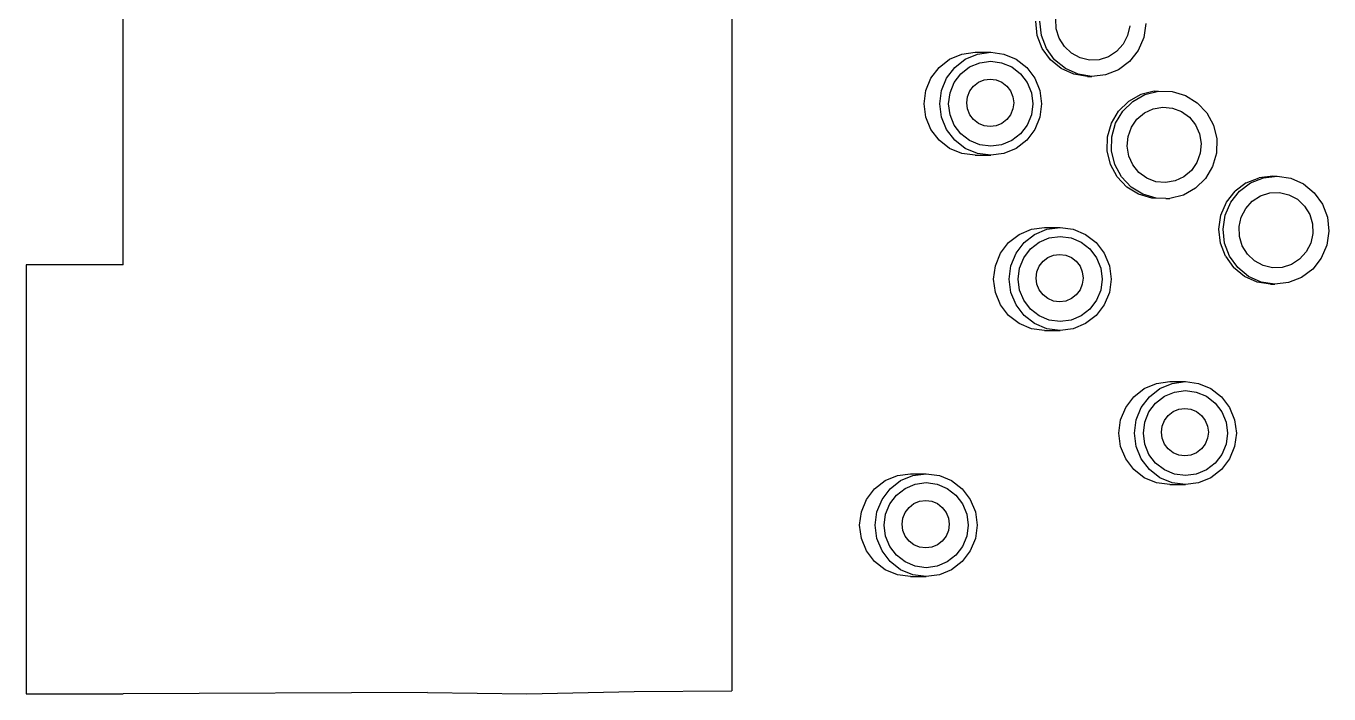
# Model space of a CAD drawing. Extents: x 2733443 to 3206532, y -1516114 to -1264405.
# Drawn here: x 2991319.7 to 2991535.7, y -1490455.5 to -1490344.7 of the extents above; entities that cross this region are included whole.
import ezdxf

# ---------------------------------------------------------------- set-up
doc = ezdxf.new("R2010")
doc.units = 0
doc.header["$MEASUREMENT"] = 0
doc.linetypes.add('1', pattern=[0, 0, 0])
doc.layers.get('0').update_dxf_attribs({"color": 250, "linetype": '1'})
doc.layers.add('furniture', color=33, linetype='Continuous')

# ---------------------------------------------------------------- blocks, each defined once
blk = doc.blocks.new('EQUIPMENT')
at = {"layer": 'furniture'}
for p, q in [((-40257.43, 11779.09), (-40257.43, 11963.36)), ((-40156.49, 11963.86), (-40156.49, 11708.42)), ((-40105.85, 11817.18), (-40106.1, 11819.51)), ((-40105.15, 11817.18), (-40105.4, 11819.51)), ((-40102.68, 11818.27), (-40102.74, 11819.9)), ((-40105.02, 11815.01), (-40105.85, 11817.18)), ((-40104.31, 11815.01), (-40105.15, 11817.18)), ((-40102.2, 11816.7), (-40102.68, 11818.27)), ((-40090.86, 11817.15), (-40091.6, 11815.7)), ((-40090.5, 11818.74), (-40090.86, 11817.15)), ((-40087.84, 11819.14), (-40088.19, 11816.83)), ((-40103.66, 11813.12), (-40105.02, 11815.01)), ((-40102.96, 11813.12), (-40104.31, 11815.01)), ((-40101.35, 11815.32), (-40102.2, 11816.7)), ((-40100.17, 11814.21), (-40101.35, 11815.32)), ((-40091.6, 11815.7), (-40092.69, 11814.5)), ((-40088.19, 11816.83), (-40089.11, 11814.69)), ((-40122.12, 11811.87), (-40120.37, 11813.22)), ((-40120.37, 11813.22), (-40118.33, 11814.08)), ((-40119.53, 11811.87), (-40117.78, 11813.22)), ((-40118.33, 11814.08), (-40116.15, 11814.37)), ((-40117.78, 11813.22), (-40115.75, 11814.08)), ((-40116.15, 11814.37), (-40113.56, 11814.37)), ((-40115.75, 11814.08), (-40113.56, 11814.37)), ((-40115.36, 11812.64), (-40113.56, 11812.88)), ((-40113.56, 11814.37), (-40111.37, 11814.08)), ((-40113.56, 11812.88), (-40111.75, 11812.64)), ((-40111.37, 11814.08), (-40109.33, 11813.22)), ((-40109.33, 11813.22), (-40107.58, 11811.87)), ((-40101.87, 11811.66), (-40103.66, 11813.12)), ((-40101.17, 11811.66), (-40102.96, 11813.12)), ((-40098.75, 11813.44), (-40100.17, 11814.21)), ((-40097.19, 11813.08), (-40098.75, 11813.44)), ((-40095.59, 11813.14), (-40097.19, 11813.08)), ((-40094.05, 11813.63), (-40095.59, 11813.14)), ((-40092.69, 11814.5), (-40094.05, 11813.63)), ((-40090.54, 11812.86), (-40092.39, 11811.48)), ((-40089.11, 11814.69), (-40090.54, 11812.86)), ((-40123.46, 11810.1), (-40122.12, 11811.87)), ((-40120.88, 11810.1), (-40119.53, 11811.87)), ((-40119.6, 11809.35), (-40118.49, 11810.81)), ((-40118.49, 11810.81), (-40117.05, 11811.93)), ((-40117.05, 11811.93), (-40115.36, 11812.64)), ((-40111.75, 11812.64), (-40110.07, 11811.93)), ((-40110.07, 11811.93), (-40108.62, 11810.81)), ((-40108.62, 11810.81), (-40107.52, 11809.35)), ((-40107.58, 11811.87), (-40106.24, 11810.1)), ((-40099.77, 11810.72), (-40101.87, 11811.66)), ((-40099.07, 11810.72), (-40101.17, 11811.66)), ((-40097.5, 11810.37), (-40099.77, 11810.72)), ((-40096.8, 11810.37), (-40099.07, 11810.72)), ((-40094.52, 11810.63), (-40096.8, 11810.37)), ((-40092.39, 11811.48), (-40094.52, 11810.63)), ((-40124.31, 11808.04), (-40123.46, 11810.1)), ((-40121.72, 11808.04), (-40120.88, 11810.1)), ((-40120.3, 11807.65), (-40119.6, 11809.35)), ((-40117.02, 11807.95), (-40116.4, 11808.76)), ((-40116.4, 11808.76), (-40115.59, 11809.39)), ((-40115.59, 11809.39), (-40114.65, 11809.78)), ((-40114.65, 11809.78), (-40113.64, 11809.92)), ((-40113.64, 11809.92), (-40112.63, 11809.78)), ((-40112.63, 11809.78), (-40111.69, 11809.39)), ((-40111.69, 11809.39), (-40110.89, 11808.76)), ((-40110.89, 11808.76), (-40110.27, 11807.95)), ((-40107.52, 11809.35), (-40106.82, 11807.65)), ((-40106.24, 11810.1), (-40105.4, 11808.04)), ((-40097.5, 11810.37), (-40096.8, 11810.37)), ((-40124.6, 11805.83), (-40124.31, 11808.04)), ((-40122.01, 11805.83), (-40121.72, 11808.04)), ((-40120.53, 11805.83), (-40120.3, 11807.65)), ((-40117.54, 11805.98), (-40117.41, 11807)), ((-40117.41, 11807), (-40117.02, 11807.95)), ((-40110.27, 11807.95), (-40109.88, 11807)), ((-40109.88, 11807), (-40109.75, 11805.98)), ((-40106.82, 11807.65), (-40106.58, 11805.83)), ((-40105.4, 11808.04), (-40105.11, 11805.83)), ((-40088.69, 11807.35), (-40090.7, 11806.23)), ((-40090, 11806.23), (-40087.99, 11807.35)), ((-40086.47, 11807.91), (-40088.69, 11807.35)), ((-40087.99, 11807.35), (-40085.76, 11807.91)), ((-40086.47, 11807.91), (-40085.76, 11807.91)), ((-40085.76, 11807.91), (-40083.47, 11807.86)), ((-40083.47, 11807.86), (-40081.27, 11807.21)), ((-40081.27, 11807.21), (-40079.31, 11806)), ((-40124.31, 11803.61), (-40124.6, 11805.83)), ((-40121.72, 11803.61), (-40122.01, 11805.83)), ((-40120.3, 11804), (-40120.53, 11805.83)), ((-40117.41, 11804.96), (-40117.54, 11805.98)), ((-40117.02, 11804.01), (-40117.41, 11804.96)), ((-40109.88, 11804.96), (-40110.27, 11804.01)), ((-40109.75, 11805.98), (-40109.88, 11804.96)), ((-40106.58, 11805.83), (-40106.82, 11804)), ((-40105.11, 11805.83), (-40105.4, 11803.61)), ((-40093.54, 11802.61), (-40092.35, 11804.61)), ((-40092.84, 11802.61), (-40091.65, 11804.61)), ((-40090.7, 11806.23), (-40092.35, 11804.61)), ((-40091.65, 11804.61), (-40090, 11806.23)), ((-40089.31, 11803.27), (-40088.07, 11804.32)), ((-40088.07, 11804.32), (-40086.61, 11805)), ((-40086.61, 11805), (-40085.03, 11805.28)), ((-40085.03, 11805.28), (-40083.43, 11805.12)), ((-40083.43, 11805.12), (-40081.93, 11804.56)), ((-40081.93, 11804.56), (-40080.62, 11803.61)), ((-40079.31, 11806), (-40077.72, 11804.32)), ((-40077.72, 11804.32), (-40076.62, 11802.27)), ((-40123.46, 11801.55), (-40124.31, 11803.61)), ((-40120.88, 11801.55), (-40121.72, 11803.61)), ((-40119.6, 11802.3), (-40120.3, 11804)), ((-40118.49, 11800.84), (-40119.6, 11802.3)), ((-40116.4, 11803.2), (-40117.02, 11804.01)), ((-40115.59, 11802.57), (-40116.4, 11803.2)), ((-40114.65, 11802.18), (-40115.59, 11802.57)), ((-40113.64, 11802.04), (-40114.65, 11802.18)), ((-40112.63, 11802.18), (-40113.64, 11802.04)), ((-40111.69, 11802.57), (-40112.63, 11802.18)), ((-40110.89, 11803.2), (-40111.69, 11802.57)), ((-40110.27, 11804.01), (-40110.89, 11803.2)), ((-40107.52, 11802.3), (-40108.62, 11800.84)), ((-40106.82, 11804), (-40107.52, 11802.3)), ((-40105.4, 11803.61), (-40106.24, 11801.55)), ((-40094.18, 11800.36), (-40093.54, 11802.61)), ((-40093.48, 11800.36), (-40092.84, 11802.61)), ((-40090.23, 11801.94), (-40089.31, 11803.27)), ((-40080.62, 11803.61), (-40079.6, 11802.35)), ((-40079.6, 11802.35), (-40078.93, 11800.86)), ((-40076.62, 11802.27), (-40076.07, 11800)), ((-40122.12, 11799.79), (-40123.46, 11801.55)), ((-40119.53, 11799.79), (-40120.88, 11801.55)), ((-40117.05, 11799.72), (-40118.49, 11800.84)), ((-40108.62, 11800.84), (-40110.07, 11799.72)), ((-40106.24, 11801.55), (-40107.58, 11799.79)), ((-40094.23, 11798.03), (-40094.18, 11800.36)), ((-40093.53, 11798.03), (-40093.48, 11800.36)), ((-40090.94, 11798.77), (-40090.79, 11800.4)), ((-40090.79, 11800.4), (-40090.23, 11801.94)), ((-40078.93, 11800.86), (-40078.66, 11799.25)), ((-40076.07, 11800), (-40076.12, 11797.66)), ((-40120.37, 11798.43), (-40122.12, 11799.79)), ((-40118.33, 11797.57), (-40120.37, 11798.43)), ((-40117.78, 11798.43), (-40119.53, 11799.79)), ((-40115.75, 11797.57), (-40117.78, 11798.43)), ((-40115.36, 11799.01), (-40117.05, 11799.72)), ((-40113.56, 11798.77), (-40115.36, 11799.01)), ((-40111.75, 11799.01), (-40113.56, 11798.77)), ((-40110.07, 11799.72), (-40111.75, 11799.01)), ((-40109.33, 11798.43), (-40111.37, 11797.57)), ((-40107.58, 11799.79), (-40109.33, 11798.43)), ((-40093.68, 11795.76), (-40094.23, 11798.03)), ((-40092.98, 11795.76), (-40093.53, 11798.03)), ((-40090.67, 11797.16), (-40090.94, 11798.77)), ((-40078.66, 11799.25), (-40078.8, 11797.62)), ((-40116.15, 11797.28), (-40118.33, 11797.57)), ((-40116.15, 11797.28), (-40113.56, 11797.28)), ((-40113.56, 11797.28), (-40115.75, 11797.57)), ((-40111.37, 11797.57), (-40113.56, 11797.28)), ((-40092.58, 11793.71), (-40093.68, 11795.76)), ((-40091.87, 11793.71), (-40092.98, 11795.76)), ((-40090, 11795.67), (-40090.67, 11797.16)), ((-40088.97, 11794.41), (-40090, 11795.67)), ((-40079.36, 11796.09), (-40080.29, 11794.75)), ((-40078.8, 11797.62), (-40079.36, 11796.09)), ((-40076.12, 11797.66), (-40076.76, 11795.42)), ((-40090.99, 11792.02), (-40092.58, 11793.71)), ((-40090.29, 11792.02), (-40091.87, 11793.71)), ((-40087.67, 11793.47), (-40088.97, 11794.41)), ((-40086.16, 11792.9), (-40087.67, 11793.47)), ((-40081.52, 11793.71), (-40082.98, 11793.02)), ((-40080.29, 11794.75), (-40081.52, 11793.71)), ((-40077.94, 11793.42), (-40079.6, 11791.8)), ((-40076.76, 11795.42), (-40077.94, 11793.42)), ((-40071.19, 11792.71), (-40069.05, 11793.56)), ((-40070.49, 11792.71), (-40068.35, 11793.56)), ((-40066.77, 11793.81), (-40069.05, 11793.56)), ((-40068.35, 11793.56), (-40066.07, 11793.81)), ((-40066.77, 11793.81), (-40066.07, 11793.81)), ((-40066.07, 11793.81), (-40063.81, 11793.46)), ((-40063.81, 11793.46), (-40061.71, 11792.52)), ((-40089.03, 11790.81), (-40090.99, 11792.02)), ((-40088.32, 11790.81), (-40090.29, 11792.02)), ((-40084.56, 11792.75), (-40086.16, 11792.9)), ((-40082.98, 11793.02), (-40084.56, 11792.75)), ((-40079.6, 11791.8), (-40081.61, 11790.67)), ((-40074.47, 11789.5), (-40073.04, 11791.32)), ((-40073.77, 11789.5), (-40072.33, 11791.32)), ((-40071.19, 11792.71), (-40073.04, 11791.32)), ((-40072.33, 11791.32), (-40070.49, 11792.71)), ((-40061.71, 11792.52), (-40059.92, 11791.06)), ((-40086.83, 11790.16), (-40089.03, 11790.81)), ((-40086.12, 11790.16), (-40088.32, 11790.81)), ((-40086.12, 11790.16), (-40086.83, 11790.16)), ((-40084.53, 11790.11), (-40086.12, 11790.16)), ((-40084.53, 11790.11), (-40083.83, 11790.11)), ((-40081.61, 11790.67), (-40083.83, 11790.11)), ((-40075.39, 11787.36), (-40074.47, 11789.5)), ((-40074.69, 11787.36), (-40073.77, 11789.5)), ((-40071.27, 11788.48), (-40070.18, 11789.68)), ((-40070.18, 11789.68), (-40068.82, 11790.56)), ((-40068.82, 11790.56), (-40067.29, 11791.04)), ((-40067.29, 11791.04), (-40065.68, 11791.1)), ((-40065.68, 11791.1), (-40064.12, 11790.74)), ((-40064.12, 11790.74), (-40062.7, 11789.98)), ((-40062.7, 11789.98), (-40061.52, 11788.86)), ((-40059.92, 11791.06), (-40058.56, 11789.18)), ((-40058.56, 11789.18), (-40057.73, 11787)), ((-40075.73, 11785.05), (-40075.39, 11787.36)), ((-40075.03, 11785.05), (-40074.69, 11787.36)), ((-40072.37, 11785.44), (-40072.02, 11787.04)), ((-40072.02, 11787.04), (-40071.27, 11788.48)), ((-40061.52, 11788.86), (-40060.67, 11787.48)), ((-40060.67, 11787.48), (-40060.19, 11785.92)), ((-40057.73, 11787), (-40057.47, 11784.68)), ((-40108.86, 11784.15), (-40106.82, 11785)), ((-40106.82, 11785), (-40104.63, 11785.29)), ((-40106.27, 11784.15), (-40104.23, 11785)), ((-40104.63, 11785.29), (-40102.04, 11785.29)), ((-40104.23, 11785), (-40102.04, 11785.29)), ((-40102.04, 11785.29), (-40099.86, 11785)), ((-40099.86, 11785), (-40097.82, 11784.15)), ((-40075.48, 11782.72), (-40075.73, 11785.05)), ((-40074.78, 11782.72), (-40075.03, 11785.05)), ((-40072.31, 11783.81), (-40072.37, 11785.44)), ((-40060.19, 11785.92), (-40060.13, 11784.28)), ((-40111.95, 11781.02), (-40110.61, 11782.79)), ((-40110.61, 11782.79), (-40108.86, 11784.15)), ((-40109.36, 11781.02), (-40108.02, 11782.79)), ((-40108.02, 11782.79), (-40106.27, 11784.15)), ((-40106.98, 11781.74), (-40105.53, 11782.86)), ((-40105.53, 11782.86), (-40103.85, 11783.56)), ((-40103.85, 11783.56), (-40102.04, 11783.81)), ((-40102.04, 11783.81), (-40100.24, 11783.56)), ((-40100.24, 11783.56), (-40098.56, 11782.86)), ((-40098.56, 11782.86), (-40097.11, 11781.74)), ((-40097.82, 11784.15), (-40096.07, 11782.79)), ((-40096.07, 11782.79), (-40094.73, 11781.02)), ((-40074.65, 11780.54), (-40075.48, 11782.72)), ((-40073.95, 11780.54), (-40074.78, 11782.72)), ((-40071.84, 11782.24), (-40072.31, 11783.81)), ((-40060.49, 11782.69), (-40061.24, 11781.24)), ((-40060.13, 11784.28), (-40060.49, 11782.69)), ((-40057.47, 11784.68), (-40057.82, 11782.37)), ((-40112.79, 11778.96), (-40111.95, 11781.02)), ((-40110.21, 11778.96), (-40109.36, 11781.02)), ((-40108.09, 11780.28), (-40106.98, 11781.74)), ((-40104.08, 11780.32), (-40103.14, 11780.71)), ((-40103.14, 11780.71), (-40102.13, 11780.85)), ((-40102.13, 11780.85), (-40101.12, 11780.71)), ((-40101.12, 11780.71), (-40100.18, 11780.32)), ((-40097.11, 11781.74), (-40096, 11780.28)), ((-40094.73, 11781.02), (-40093.88, 11778.96)), ((-40074.65, 11780.54), (-40073.29, 11778.66)), ((-40072.59, 11778.66), (-40073.95, 11780.54)), ((-40070.98, 11780.86), (-40071.84, 11782.24)), ((-40069.81, 11779.75), (-40070.98, 11780.86)), ((-40061.24, 11781.24), (-40062.33, 11780.04)), ((-40057.82, 11782.37), (-40058.74, 11780.22)), ((-40257.43, 11779.09), (-40273.51, 11779.09)), ((-40273.51, 11779.09), (-40273.51, 11707.92)), ((-40113.08, 11776.75), (-40112.79, 11778.96)), ((-40110.49, 11776.75), (-40110.21, 11778.96)), ((-40109.02, 11776.75), (-40108.78, 11778.58)), ((-40108.78, 11778.58), (-40108.09, 11780.28)), ((-40105.89, 11777.93), (-40105.5, 11778.88)), ((-40105.5, 11778.88), (-40104.88, 11779.69)), ((-40104.88, 11779.69), (-40104.08, 11780.32)), ((-40100.18, 11780.32), (-40099.37, 11779.69)), ((-40099.37, 11779.69), (-40098.75, 11778.88)), ((-40098.75, 11778.88), (-40098.37, 11777.93)), ((-40096, 11780.28), (-40095.3, 11778.58)), ((-40095.3, 11778.58), (-40095.07, 11776.75)), ((-40093.88, 11778.96), (-40093.59, 11776.75)), ((-40071.5, 11777.2), (-40073.29, 11778.66)), ((-40070.8, 11777.2), (-40072.59, 11778.66)), ((-40068.39, 11778.98), (-40069.81, 11779.75)), ((-40066.82, 11778.62), (-40068.39, 11778.98)), ((-40065.22, 11778.68), (-40066.82, 11778.62)), ((-40063.69, 11779.17), (-40065.22, 11778.68)), ((-40062.33, 11780.04), (-40063.69, 11779.17)), ((-40060.17, 11778.4), (-40062.02, 11777.02)), ((-40058.74, 11780.22), (-40060.17, 11778.4)), ((-40112.79, 11774.54), (-40113.08, 11776.75)), ((-40110.21, 11774.54), (-40110.49, 11776.75)), ((-40108.78, 11774.93), (-40109.02, 11776.75)), ((-40106.02, 11776.91), (-40105.89, 11777.93)), ((-40105.89, 11775.89), (-40106.02, 11776.91)), ((-40098.37, 11777.93), (-40098.23, 11776.91)), ((-40098.23, 11776.91), (-40098.37, 11775.89)), ((-40095.07, 11776.75), (-40095.3, 11774.93)), ((-40093.59, 11776.75), (-40093.88, 11774.54)), ((-40069.4, 11776.26), (-40071.5, 11777.2)), ((-40068.7, 11776.26), (-40070.8, 11777.2)), ((-40067.14, 11775.91), (-40069.4, 11776.26)), ((-40066.43, 11775.91), (-40068.7, 11776.26)), ((-40064.16, 11776.17), (-40066.43, 11775.91)), ((-40062.02, 11777.02), (-40064.16, 11776.17)), ((-40111.95, 11772.48), (-40112.79, 11774.54)), ((-40109.36, 11772.48), (-40110.21, 11774.54)), ((-40108.09, 11773.23), (-40108.78, 11774.93)), ((-40105.5, 11774.94), (-40105.89, 11775.89)), ((-40104.88, 11774.12), (-40105.5, 11774.94)), ((-40104.08, 11773.5), (-40104.88, 11774.12)), ((-40099.37, 11774.12), (-40100.18, 11773.5)), ((-40098.75, 11774.94), (-40099.37, 11774.12)), ((-40098.37, 11775.89), (-40098.75, 11774.94)), ((-40095.3, 11774.93), (-40096, 11773.23)), ((-40093.88, 11774.54), (-40094.73, 11772.48)), ((-40067.14, 11775.91), (-40066.43, 11775.91)), ((-40110.61, 11770.71), (-40111.95, 11772.48)), ((-40108.02, 11770.71), (-40109.36, 11772.48)), ((-40106.98, 11771.77), (-40108.09, 11773.23)), ((-40105.53, 11770.65), (-40106.98, 11771.77)), ((-40103.14, 11773.1), (-40104.08, 11773.5)), ((-40102.13, 11772.97), (-40103.14, 11773.1)), ((-40101.12, 11773.1), (-40102.13, 11772.97)), ((-40100.18, 11773.5), (-40101.12, 11773.1)), ((-40097.11, 11771.77), (-40098.56, 11770.65)), ((-40096, 11773.23), (-40097.11, 11771.77)), ((-40094.73, 11772.48), (-40096.07, 11770.71)), ((-40108.86, 11769.36), (-40110.61, 11770.71)), ((-40106.27, 11769.36), (-40108.02, 11770.71)), ((-40103.85, 11769.94), (-40105.53, 11770.65)), ((-40102.04, 11769.7), (-40103.85, 11769.94)), ((-40100.24, 11769.94), (-40102.04, 11769.7)), ((-40098.56, 11770.65), (-40100.24, 11769.94)), ((-40096.07, 11770.71), (-40097.82, 11769.36)), ((-40106.82, 11768.5), (-40108.86, 11769.36)), ((-40104.63, 11768.21), (-40106.82, 11768.5)), ((-40104.23, 11768.5), (-40106.27, 11769.36)), ((-40104.63, 11768.21), (-40102.04, 11768.21)), ((-40102.04, 11768.21), (-40104.23, 11768.5)), ((-40099.86, 11768.5), (-40102.04, 11768.21)), ((-40097.82, 11769.36), (-40099.86, 11768.5)), ((-40088.09, 11758.59), (-40086.05, 11759.44)), ((-40086.05, 11759.44), (-40083.86, 11759.73)), ((-40085.5, 11758.59), (-40083.46, 11759.44)), ((-40083.86, 11759.73), (-40081.27, 11759.73)), ((-40083.46, 11759.44), (-40081.27, 11759.73)), ((-40081.27, 11759.73), (-40079.09, 11759.44)), ((-40079.09, 11759.44), (-40077.05, 11758.59)), ((-40091.18, 11755.46), (-40089.84, 11757.23)), ((-40089.84, 11757.23), (-40088.09, 11758.59)), ((-40088.59, 11755.46), (-40087.25, 11757.23)), ((-40087.25, 11757.23), (-40085.5, 11758.59)), ((-40086.21, 11756.18), (-40084.76, 11757.3)), ((-40084.76, 11757.3), (-40083.08, 11758)), ((-40083.08, 11758), (-40081.27, 11758.24)), ((-40081.27, 11758.24), (-40079.47, 11758)), ((-40079.47, 11758), (-40077.79, 11757.3)), ((-40077.79, 11757.3), (-40076.34, 11756.18)), ((-40077.05, 11758.59), (-40075.3, 11757.23)), ((-40075.3, 11757.23), (-40073.96, 11755.46)), ((-40092.03, 11753.4), (-40091.18, 11755.46)), ((-40089.44, 11753.4), (-40088.59, 11755.46)), ((-40088.01, 11753.02), (-40087.32, 11754.72)), ((-40087.32, 11754.72), (-40086.21, 11756.18)), ((-40084.11, 11754.13), (-40083.31, 11754.76)), ((-40083.31, 11754.76), (-40082.37, 11755.15)), ((-40082.37, 11755.15), (-40081.36, 11755.28)), ((-40081.36, 11755.28), (-40080.35, 11755.15)), ((-40080.35, 11755.15), (-40079.41, 11754.76)), ((-40079.41, 11754.76), (-40078.6, 11754.13)), ((-40076.34, 11756.18), (-40075.23, 11754.72)), ((-40075.23, 11754.72), (-40074.54, 11753.02)), ((-40073.96, 11755.46), (-40073.11, 11753.4)), ((-40092.31, 11751.19), (-40092.03, 11753.4)), ((-40089.72, 11751.19), (-40089.44, 11753.4)), ((-40088.25, 11751.19), (-40088.01, 11753.02)), ((-40085.25, 11751.35), (-40085.12, 11752.37)), ((-40085.12, 11752.37), (-40084.73, 11753.31)), ((-40084.73, 11753.31), (-40084.11, 11754.13)), ((-40078.6, 11754.13), (-40077.99, 11753.31)), ((-40077.99, 11753.31), (-40077.6, 11752.37)), ((-40077.6, 11752.37), (-40077.46, 11751.35)), ((-40074.54, 11753.02), (-40074.3, 11751.19)), ((-40073.11, 11753.4), (-40072.82, 11751.19)), ((-40092.03, 11748.98), (-40092.31, 11751.19)), ((-40089.44, 11748.98), (-40089.72, 11751.19)), ((-40088.01, 11749.37), (-40088.25, 11751.19)), ((-40085.12, 11750.33), (-40085.25, 11751.35)), ((-40084.73, 11749.38), (-40085.12, 11750.33)), ((-40077.6, 11750.33), (-40077.99, 11749.38)), ((-40077.46, 11751.35), (-40077.6, 11750.33)), ((-40074.3, 11751.19), (-40074.54, 11749.37)), ((-40072.82, 11751.19), (-40073.11, 11748.98)), ((-40091.18, 11746.92), (-40092.03, 11748.98)), ((-40088.59, 11746.92), (-40089.44, 11748.98)), ((-40087.32, 11747.67), (-40088.01, 11749.37)), ((-40084.11, 11748.56), (-40084.73, 11749.38)), ((-40083.31, 11747.94), (-40084.11, 11748.56)), ((-40078.6, 11748.56), (-40079.41, 11747.94)), ((-40077.99, 11749.38), (-40078.6, 11748.56)), ((-40074.54, 11749.37), (-40075.23, 11747.67)), ((-40073.11, 11748.98), (-40073.96, 11746.92)), ((-40089.84, 11745.15), (-40091.18, 11746.92)), ((-40087.25, 11745.15), (-40088.59, 11746.92)), ((-40086.21, 11746.2), (-40087.32, 11747.67)), ((-40084.76, 11745.08), (-40086.21, 11746.2)), ((-40082.37, 11747.54), (-40083.31, 11747.94)), ((-40081.36, 11747.41), (-40082.37, 11747.54)), ((-40080.35, 11747.54), (-40081.36, 11747.41)), ((-40079.41, 11747.94), (-40080.35, 11747.54)), ((-40076.34, 11746.2), (-40077.79, 11745.08)), ((-40075.23, 11747.67), (-40076.34, 11746.2)), ((-40073.96, 11746.92), (-40075.3, 11745.15)), ((-40131.07, 11743.32), (-40129.04, 11744.17)), ((-40129.04, 11744.17), (-40126.85, 11744.46)), ((-40128.49, 11743.32), (-40126.45, 11744.17)), ((-40126.85, 11744.46), (-40124.26, 11744.46)), ((-40126.45, 11744.17), (-40124.26, 11744.46)), ((-40124.26, 11744.46), (-40122.07, 11744.17)), ((-40122.07, 11744.17), (-40120.04, 11743.32)), ((-40088.09, 11743.79), (-40089.84, 11745.15)), ((-40086.05, 11742.94), (-40088.09, 11743.79)), ((-40085.5, 11743.79), (-40087.25, 11745.15)), ((-40083.46, 11742.94), (-40085.5, 11743.79)), ((-40083.08, 11744.38), (-40084.76, 11745.08)), ((-40081.27, 11744.14), (-40083.08, 11744.38)), ((-40079.47, 11744.38), (-40081.27, 11744.14)), ((-40077.79, 11745.08), (-40079.47, 11744.38)), ((-40077.05, 11743.79), (-40079.09, 11742.94)), ((-40075.3, 11745.15), (-40077.05, 11743.79)), ((-40134.17, 11740.19), (-40132.82, 11741.96)), ((-40132.82, 11741.96), (-40131.07, 11743.32)), ((-40131.58, 11740.19), (-40130.24, 11741.96)), ((-40130.24, 11741.96), (-40128.49, 11743.32)), ((-40129.19, 11740.91), (-40127.75, 11742.03)), ((-40127.75, 11742.03), (-40126.07, 11742.74)), ((-40126.07, 11742.74), (-40124.26, 11742.98)), ((-40124.26, 11742.98), (-40122.45, 11742.74)), ((-40122.45, 11742.74), (-40120.77, 11742.03)), ((-40120.77, 11742.03), (-40119.33, 11740.91)), ((-40120.04, 11743.32), (-40118.29, 11741.96)), ((-40118.29, 11741.96), (-40116.94, 11740.19)), ((-40083.86, 11742.65), (-40086.05, 11742.94)), ((-40083.86, 11742.65), (-40081.27, 11742.65)), ((-40081.27, 11742.65), (-40083.46, 11742.94)), ((-40079.09, 11742.94), (-40081.27, 11742.65)), ((-40135.01, 11738.13), (-40134.17, 11740.19)), ((-40132.42, 11738.13), (-40131.58, 11740.19)), ((-40131, 11737.75), (-40130.3, 11739.45)), ((-40130.3, 11739.45), (-40129.19, 11740.91)), ((-40127.1, 11738.86), (-40126.29, 11739.49)), ((-40126.29, 11739.49), (-40125.35, 11739.88)), ((-40125.35, 11739.88), (-40124.34, 11740.02)), ((-40124.34, 11740.02), (-40123.34, 11739.88)), ((-40123.34, 11739.88), (-40122.4, 11739.49)), ((-40122.4, 11739.49), (-40121.59, 11738.86)), ((-40119.33, 11740.91), (-40118.22, 11739.45)), ((-40118.22, 11739.45), (-40117.52, 11737.75)), ((-40116.94, 11740.19), (-40116.1, 11738.13)), ((-40135.3, 11735.92), (-40135.01, 11738.13)), ((-40132.71, 11735.92), (-40132.42, 11738.13)), ((-40131.24, 11735.92), (-40131, 11737.75)), ((-40128.11, 11737.1), (-40127.72, 11738.05)), ((-40127.72, 11738.05), (-40127.1, 11738.86)), ((-40121.59, 11738.86), (-40120.97, 11738.05)), ((-40120.97, 11738.05), (-40120.58, 11737.1)), ((-40117.52, 11737.75), (-40117.28, 11735.92)), ((-40116.1, 11738.13), (-40115.81, 11735.92)), ((-40135.01, 11733.71), (-40135.3, 11735.92)), ((-40132.42, 11733.71), (-40132.71, 11735.92)), ((-40131, 11734.1), (-40131.24, 11735.92)), ((-40128.24, 11736.08), (-40128.11, 11737.1)), ((-40128.11, 11735.06), (-40128.24, 11736.08)), ((-40127.72, 11734.11), (-40128.11, 11735.06)), ((-40120.58, 11735.06), (-40120.97, 11734.11)), ((-40120.58, 11737.1), (-40120.45, 11736.08)), ((-40120.45, 11736.08), (-40120.58, 11735.06)), ((-40117.28, 11735.92), (-40117.52, 11734.1)), ((-40115.81, 11735.92), (-40116.1, 11733.71)), ((-40134.17, 11731.65), (-40135.01, 11733.71)), ((-40131.58, 11731.65), (-40132.42, 11733.71)), ((-40130.3, 11732.4), (-40131, 11734.1)), ((-40127.1, 11733.29), (-40127.72, 11734.11)), ((-40126.29, 11732.67), (-40127.1, 11733.29)), ((-40121.59, 11733.29), (-40122.4, 11732.67)), ((-40120.97, 11734.11), (-40121.59, 11733.29)), ((-40117.52, 11734.1), (-40118.22, 11732.4)), ((-40116.1, 11733.71), (-40116.94, 11731.65)), ((-40132.82, 11729.88), (-40134.17, 11731.65)), ((-40130.24, 11729.88), (-40131.58, 11731.65)), ((-40129.19, 11730.94), (-40130.3, 11732.4)), ((-40127.75, 11729.82), (-40129.19, 11730.94)), ((-40125.35, 11732.27), (-40126.29, 11732.67)), ((-40124.34, 11732.14), (-40125.35, 11732.27)), ((-40123.34, 11732.27), (-40124.34, 11732.14)), ((-40122.4, 11732.67), (-40123.34, 11732.27)), ((-40119.33, 11730.94), (-40120.77, 11729.82)), ((-40118.22, 11732.4), (-40119.33, 11730.94)), ((-40116.94, 11731.65), (-40118.29, 11729.88)), ((-40131.07, 11728.53), (-40132.82, 11729.88)), ((-40128.49, 11728.53), (-40130.24, 11729.88)), ((-40126.07, 11729.11), (-40127.75, 11729.82)), ((-40124.26, 11728.87), (-40126.07, 11729.11)), ((-40122.45, 11729.11), (-40124.26, 11728.87)), ((-40120.77, 11729.82), (-40122.45, 11729.11)), ((-40118.29, 11729.88), (-40120.04, 11728.53)), ((-40129.04, 11727.67), (-40131.07, 11728.53)), ((-40126.85, 11727.38), (-40129.04, 11727.67)), ((-40126.45, 11727.67), (-40128.49, 11728.53)), ((-40126.85, 11727.38), (-40124.26, 11727.38)), ((-40124.26, 11727.38), (-40126.45, 11727.67)), ((-40122.07, 11727.67), (-40124.26, 11727.38)), ((-40120.04, 11728.53), (-40122.07, 11727.67)), ((-40273.51, 11707.92), (-40257.43, 11707.92)), ((-40206.96, 11708.17), (-40257.43, 11707.92)), ((-40206.96, 11708.17), (-40190.46, 11707.92)), ((-40190.46, 11707.92), (-40172.7, 11708.34)), ((-40172.7, 11708.34), (-40156.49, 11708.42))]:
    blk.add_line(p, q, dxfattribs=at)

msp = doc.modelspace()

# ---------------------------------------------------------------- block references
at = {"color": 240, "true_color": 0xed1f24}
msp.add_blockref('EQUIPMENT', (3031593.1809, -1502163.4359), dxfattribs=at)

doc.saveas('drawing.dxf')
